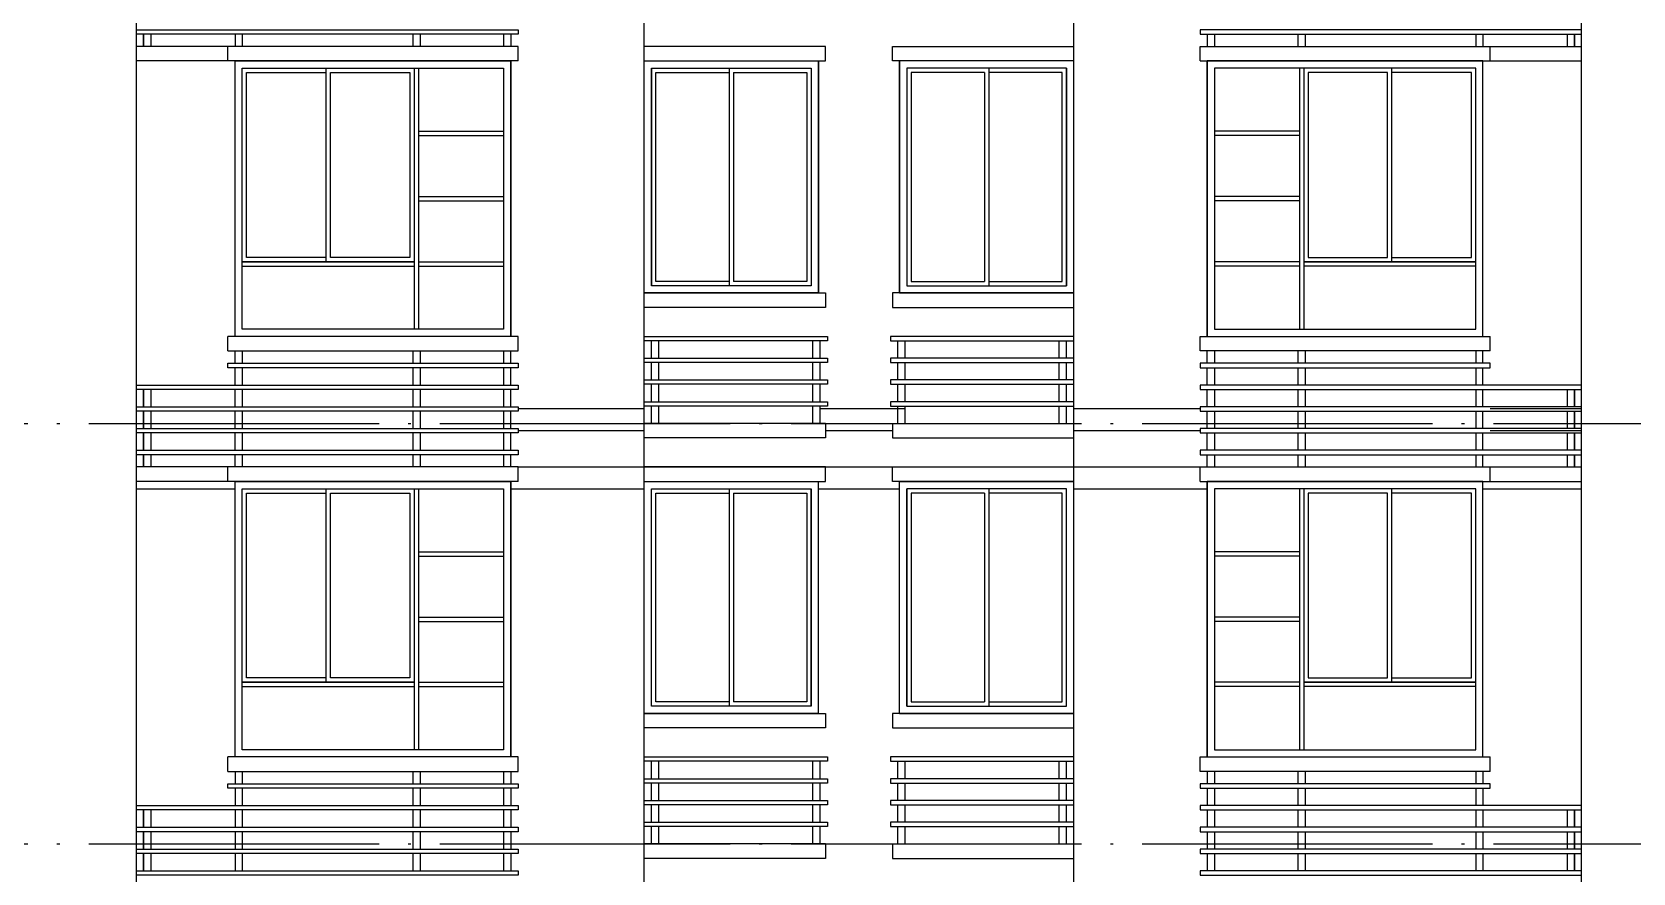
# Model space of a CAD drawing. Extents: x -726032 to 135930, y -151624 to 587044.
# Drawn here: x -499952 to -488919, y 309728 to 315528 of the extents above; entities that cross this region are included whole.
import ezdxf

# ---------------------------------------------------------------- set-up
doc = ezdxf.new("R2010")
doc.units = 0
doc.header["$LTSCALE"] = 1000
doc.header["$MEASUREMENT"] = 0
doc.linetypes.add('DOTE', pattern=[2.42, 2, -0.2, 0.02, -0.2])
doc.layers.get('0').update_dxf_attribs({"linetype": 'CONTINUOUS'})
for name, color, linetype in [('DOTE', 8, 'DOTE'), ('WINDOW', 155, 'CONTINUOUS'), ('栏杆', 126, 'CONTINUOUS'), ('装饰线', 252, 'CONTINUOUS')]:
    doc.layers.add(name, color=color, linetype=linetype)

msp = doc.modelspace()

# ---------------------------------------------------------------- linework, layer by layer
for p, q in [((-499232.9, 305078.3), (-499232.9, 334728.3)), ((-489272.9, 305078.3), (-489272.9, 334728.3)), ((-495732.9, 294978.3), (-495732.9, 328328.3)), ((-492772.9, 294978.3), (-492772.9, 328328.3)), ((-496602.9, 315428.3), (-499232.9, 315428.3)), ((-496602.9, 315328.3), (-499232.9, 315328.3)), ((-498602.9, 315328.3), (-498602.9, 315428.3)), ((-496602.9, 315328.3), (-496602.9, 315428.3)), ((-491902.9, 315428.3), (-489272.9, 315428.3)), ((-491902.9, 315328.3), (-491902.9, 315428.3)), ((-491902.9, 315328.3), (-489272.9, 315328.3)), ((-489902.9, 315328.3), (-489902.9, 315428.3)), ((-498602.9, 313328.3), (-498602.9, 313428.3)), ((-496602.9, 313428.3), (-498602.9, 313428.3)), ((-496602.9, 313328.3), (-496602.9, 313428.3)), ((-491902.9, 313428.3), (-489902.9, 313428.3)), ((-491902.9, 313328.3), (-491902.9, 313428.3)), ((-489902.9, 313328.3), (-489902.9, 313428.3)), ((-498602.9, 313328.3), (-496602.9, 313328.3)), ((-489902.9, 313328.3), (-491902.9, 313328.3)), ((-494482.9, 312828.3), (-495732.9, 312828.3)), ((-494482.9, 312828.3), (-494482.9, 312728.3)), ((-494022.9, 312828.3), (-494022.9, 312728.3)), ((-494022.9, 312828.3), (-492772.9, 312828.3)), ((-494482.9, 312728.3), (-495732.9, 312728.3)), ((-494022.9, 312728.3), (-492772.9, 312728.3)), ((-496602.9, 312528.3), (-499232.9, 312528.3)), ((-498602.9, 312428.3), (-498602.9, 312528.3)), ((-496602.9, 312428.3), (-496602.9, 312528.3)), ((-491902.9, 312528.3), (-489272.9, 312528.3)), ((-491902.9, 312428.3), (-491902.9, 312528.3)), ((-489902.9, 312428.3), (-489902.9, 312528.3)), ((-496602.9, 312428.3), (-499232.9, 312428.3)), ((-495732.9, 312428.3), (-494532.9, 312428.3)), ((-493972.9, 312428.3), (-492772.9, 312428.3)), ((-491902.9, 312428.3), (-489272.9, 312428.3)), ((-494532.9, 310828.3), (-495732.9, 310828.3)), ((-493972.9, 310828.3), (-492772.9, 310828.3)), ((-498602.9, 310428.3), (-498602.9, 310528.3)), ((-496602.9, 310528.3), (-498602.9, 310528.3)), ((-496602.9, 310428.3), (-496602.9, 310528.3)), ((-491902.9, 310528.3), (-489902.9, 310528.3)), ((-491902.9, 310428.3), (-491902.9, 310528.3)), ((-489902.9, 310428.3), (-489902.9, 310528.3)), ((-498602.9, 310428.3), (-496602.9, 310428.3)), ((-489902.9, 310428.3), (-491902.9, 310428.3)), ((-494482.9, 309928.3), (-495732.9, 309928.3)), ((-494482.9, 309928.3), (-494482.9, 309828.3)), ((-494022.9, 309928.3), (-494022.9, 309828.3)), ((-494022.9, 309928.3), (-492772.9, 309928.3)), ((-494482.9, 309828.3), (-495732.9, 309828.3)), ((-494022.9, 309828.3), (-492772.9, 309828.3))]:
    msp.add_line(p, q)
at = {"color": 146}
for p, q in [((-498552.9, 312943), (-498552.9, 313063)), ((-498502.9, 313063), (-498502.9, 312943)), ((-497327.9, 313063), (-497327.9, 312943)), ((-497277.9, 313063), (-497277.9, 312943)), ((-496702.9, 313063), (-496702.9, 312943)), ((-496652.9, 312943), (-496652.9, 313063)), ((-491852.9, 312943), (-491852.9, 313063)), ((-491802.9, 313063), (-491802.9, 312943)), ((-491227.9, 313063), (-491227.9, 312943)), ((-491177.9, 313063), (-491177.9, 312943)), ((-490002.9, 313063), (-490002.9, 312943)), ((-489952.9, 312943), (-489952.9, 313063))]:
    msp.add_line(p, q, dxfattribs=at)
for points in [[(-495732.9, 315328.3), (-494482.9, 315328.3), (-494482.9, 315428.3), (-495732.9, 315428.3)], [(-492772.9, 315328.3), (-494022.9, 315328.3), (-494022.9, 315428.3), (-492772.9, 315428.3)], [(-495732.9, 313728.3), (-494482.9, 313728.3), (-494482.9, 313628.3), (-495732.9, 313628.3)], [(-492772.9, 313728.3), (-494022.9, 313728.3), (-494022.9, 313628.3), (-492772.9, 313628.3)], [(-495732.9, 312428.3), (-494482.9, 312428.3), (-494482.9, 312528.3), (-495732.9, 312528.3)], [(-492772.9, 312428.3), (-494022.9, 312428.3), (-494022.9, 312528.3), (-492772.9, 312528.3)], [(-495732.9, 310828.3), (-494482.9, 310828.3), (-494482.9, 310728.3), (-495732.9, 310728.3)], [(-492772.9, 310828.3), (-494022.9, 310828.3), (-494022.9, 310728.3), (-492772.9, 310728.3)]]:
    msp.add_lwpolyline(points)
at = {"layer": 'DOTE'}
for p, q in [((-516500.5, 312828.3), (-454540.3, 312828.3)), ((-516500.5, 309928.3), (-454540.3, 309928.3))]:
    msp.add_line(p, q, dxfattribs=at)
at = {"layer": 'WINDOW'}
for p, q in [((-498552.9, 313428.3), (-498552.9, 315328.3)), ((-496652.9, 313428.3), (-496652.9, 315328.3)), ((-495732.9, 315328.3), (-494532.9, 315328.3)), ((-494532.9, 313728.3), (-494532.9, 315328.3)), ((-492772.9, 315328.3), (-493972.9, 315328.3)), ((-493972.9, 313728.3), (-493972.9, 315328.3)), ((-491852.9, 313428.3), (-491852.9, 315328.3)), ((-489952.9, 313428.3), (-489952.9, 315328.3)), ((-497925.4, 313943.3), (-497925.4, 315278.3)), ((-497895.4, 313973.3), (-497895.4, 315248.3)), ((-497317.9, 315278.3), (-497317.9, 313478.3)), ((-497287.9, 315278.3), (-497287.9, 313478.3)), ((-495682.9, 315278.3), (-495682.9, 313778.3)), ((-495682.9, 315278.3), (-494582.9, 315278.3)), ((-495147.9, 315278.3), (-495147.9, 313778.3)), ((-495117.9, 315248.3), (-495117.9, 313808.3)), ((-494582.9, 315278.3), (-494582.9, 313778.3)), ((-492822.9, 315278.3), (-493922.9, 315278.3)), ((-493922.9, 315278.3), (-493922.9, 313778.3)), ((-493387.9, 315248.3), (-493387.9, 313808.3)), ((-493357.9, 315278.3), (-493357.9, 313778.3)), ((-492822.9, 315278.3), (-492822.9, 313778.3)), ((-491217.9, 315278.3), (-491217.9, 313478.3)), ((-491187.9, 315278.3), (-491187.9, 313478.3)), ((-490610.4, 313973.3), (-490610.4, 315248.3)), ((-490580.4, 313943.3), (-490580.4, 315278.3)), ((-497287.9, 314843.3), (-496702.9, 314843.3)), ((-497287.9, 314813.3), (-496702.9, 314813.3)), ((-491217.9, 314843.3), (-491802.9, 314843.3)), ((-491217.9, 314813.3), (-491802.9, 314813.3)), ((-497287.9, 314393.3), (-496702.9, 314393.3)), ((-497287.9, 314363.3), (-496702.9, 314363.3)), ((-491217.9, 314393.3), (-491802.9, 314393.3)), ((-491217.9, 314363.3), (-491802.9, 314363.3)), ((-498502.9, 313943.3), (-497317.9, 313943.3)), ((-498502.9, 313913.3), (-497317.9, 313913.3)), ((-497287.9, 313943.3), (-496702.9, 313943.3)), ((-497287.9, 313913.3), (-496702.9, 313913.3)), ((-491217.9, 313943.3), (-491802.9, 313943.3)), ((-491217.9, 313913.3), (-491802.9, 313913.3)), ((-490002.9, 313943.3), (-491187.9, 313943.3)), ((-490002.9, 313913.3), (-491187.9, 313913.3)), ((-494532.9, 313728.3), (-495732.9, 313728.3)), ((-494582.9, 313778.3), (-495682.9, 313778.3)), ((-493972.9, 313728.3), (-492772.9, 313728.3)), ((-493922.9, 313778.3), (-492822.9, 313778.3)), ((-498552.9, 310528.3), (-498552.9, 312428.3)), ((-497925.4, 311043.3), (-497925.4, 312378.3)), ((-497895.4, 312348.3), (-497347.9, 312348.3)), ((-497895.4, 311073.3), (-497895.4, 312348.3)), ((-497347.9, 312348.3), (-497347.9, 311073.3)), ((-497317.9, 312378.3), (-497317.9, 310578.3)), ((-497287.9, 312378.3), (-497287.9, 310578.3)), ((-496652.9, 310528.3), (-496652.9, 312428.3)), ((-495147.9, 312378.3), (-495147.9, 310878.3)), ((-495117.9, 312348.3), (-495117.9, 310908.3)), ((-494582.9, 310878.3), (-494582.9, 312378.3)), ((-494532.9, 310828.3), (-494532.9, 312428.3)), ((-493972.9, 310828.3), (-493972.9, 312428.3)), ((-493922.9, 310878.3), (-493922.9, 312378.3)), ((-493387.9, 312348.3), (-493387.9, 310908.3)), ((-493357.9, 312378.3), (-493357.9, 310878.3)), ((-491852.9, 310528.3), (-491852.9, 312428.3)), ((-491217.9, 312378.3), (-491217.9, 310578.3)), ((-491187.9, 312378.3), (-491187.9, 310578.3)), ((-490610.4, 312348.3), (-491157.9, 312348.3)), ((-491157.9, 312348.3), (-491157.9, 311073.3)), ((-490610.4, 311073.3), (-490610.4, 312348.3)), ((-490580.4, 311043.3), (-490580.4, 312378.3)), ((-489952.9, 310528.3), (-489952.9, 312428.3)), ((-497287.9, 311943.3), (-496702.9, 311943.3)), ((-497287.9, 311913.3), (-496702.9, 311913.3)), ((-491217.9, 311943.3), (-491802.9, 311943.3)), ((-491217.9, 311913.3), (-491802.9, 311913.3)), ((-497287.9, 311493.3), (-496702.9, 311493.3)), ((-497287.9, 311463.3), (-496702.9, 311463.3)), ((-491217.9, 311493.3), (-491802.9, 311493.3)), ((-491217.9, 311463.3), (-491802.9, 311463.3)), ((-498502.9, 311043.3), (-497317.9, 311043.3)), ((-497347.9, 311073.3), (-497895.4, 311073.3)), ((-497287.9, 311043.3), (-496702.9, 311043.3)), ((-491217.9, 311043.3), (-491802.9, 311043.3)), ((-490002.9, 311043.3), (-491187.9, 311043.3)), ((-491157.9, 311073.3), (-490610.4, 311073.3)), ((-498502.9, 311013.3), (-497317.9, 311013.3)), ((-497287.9, 311013.3), (-496702.9, 311013.3)), ((-491217.9, 311013.3), (-491802.9, 311013.3)), ((-490002.9, 311013.3), (-491187.9, 311013.3))]:
    msp.add_line(p, q, dxfattribs=at)
for points in [[(-498552.9, 315328.3), (-496652.9, 315328.3), (-496652.9, 313428.3), (-498552.9, 313428.3)], [(-498552.9, 315328.3), (-496652.9, 315328.3), (-496652.9, 313428.3), (-498552.9, 313428.3)], [(-495732.9, 315328.3), (-494532.9, 315328.3), (-494532.9, 313728.3), (-495732.9, 313728.3)], [(-492772.9, 315328.3), (-493972.9, 315328.3), (-493972.9, 313728.3), (-492772.9, 313728.3)], [(-489952.9, 315328.3), (-491852.9, 315328.3), (-491852.9, 313428.3), (-489952.9, 313428.3)], [(-489952.9, 315328.3), (-491852.9, 315328.3), (-491852.9, 313428.3), (-489952.9, 313428.3)], [(-498502.9, 315278.3), (-496702.9, 315278.3), (-496702.9, 313478.3), (-498502.9, 313478.3)], [(-498502.9, 315278.3), (-497317.9, 315278.3), (-497317.9, 313943.3), (-498502.9, 313943.3)], [(-495682.9, 315278.3), (-494582.9, 315278.3), (-494582.9, 313778.3), (-495682.9, 313778.3)], [(-492822.9, 315278.3), (-493922.9, 315278.3), (-493922.9, 313778.3), (-492822.9, 313778.3)], [(-490002.9, 315278.3), (-491802.9, 315278.3), (-491802.9, 313478.3), (-490002.9, 313478.3)], [(-490002.9, 315278.3), (-491187.9, 315278.3), (-491187.9, 313943.3), (-490002.9, 313943.3)], [(-498552.9, 312428.3), (-496652.9, 312428.3), (-496652.9, 310528.3), (-498552.9, 310528.3)], [(-498552.9, 312428.3), (-496652.9, 312428.3), (-496652.9, 310528.3), (-498552.9, 310528.3)], [(-498502.9, 312378.3), (-496702.9, 312378.3), (-496702.9, 310578.3), (-498502.9, 310578.3)], [(-498502.9, 312378.3), (-497317.9, 312378.3), (-497317.9, 311043.3), (-498502.9, 311043.3)], [(-495682.9, 312378.3), (-494582.9, 312378.3), (-494582.9, 310878.3), (-495682.9, 310878.3)], [(-492822.9, 312378.3), (-493922.9, 312378.3), (-493922.9, 310878.3), (-492822.9, 310878.3)], [(-489952.9, 312428.3), (-491852.9, 312428.3), (-491852.9, 310528.3), (-489952.9, 310528.3)], [(-489952.9, 312428.3), (-491852.9, 312428.3), (-491852.9, 310528.3), (-489952.9, 310528.3)], [(-490002.9, 312378.3), (-491802.9, 312378.3), (-491802.9, 310578.3), (-490002.9, 310578.3)], [(-490002.9, 312378.3), (-491187.9, 312378.3), (-491187.9, 311043.3), (-490002.9, 311043.3)]]:
    msp.add_lwpolyline(points, close=True, dxfattribs=at)
for points in [[(-497925.4, 313973.3), (-498472.9, 313973.3), (-498472.9, 315248.3), (-497925.4, 315248.3)], [(-497895.4, 315248.3), (-497347.9, 315248.3), (-497347.9, 313973.3), (-497895.4, 313973.3)], [(-495147.9, 313808.3), (-495652.9, 313808.3), (-495652.9, 315248.3), (-495147.9, 315248.3)], [(-495117.9, 315248.3), (-494612.9, 315248.3), (-494612.9, 313808.3), (-495117.9, 313808.3)], [(-493387.9, 315248.3), (-493892.9, 315248.3), (-493892.9, 313808.3), (-493387.9, 313808.3)], [(-493357.9, 313808.3), (-492852.9, 313808.3), (-492852.9, 315248.3), (-493357.9, 315248.3)], [(-490610.4, 315248.3), (-491157.9, 315248.3), (-491157.9, 313973.3), (-490610.4, 313973.3)], [(-490580.4, 313973.3), (-490032.9, 313973.3), (-490032.9, 315248.3), (-490580.4, 315248.3)], [(-497925.4, 311073.3), (-498472.9, 311073.3), (-498472.9, 312348.3), (-497925.4, 312348.3)], [(-494532.9, 310828.3), (-495732.9, 310828.3), (-495732.9, 312428.3), (-494532.9, 312428.3)], [(-495147.9, 310908.3), (-495652.9, 310908.3), (-495652.9, 312348.3), (-495147.9, 312348.3)], [(-495117.9, 312348.3), (-494612.9, 312348.3), (-494612.9, 310908.3), (-495117.9, 310908.3)], [(-493972.9, 310828.3), (-492772.9, 310828.3), (-492772.9, 312428.3), (-493972.9, 312428.3)], [(-493387.9, 312348.3), (-493892.9, 312348.3), (-493892.9, 310908.3), (-493387.9, 310908.3)], [(-493357.9, 310908.3), (-492852.9, 310908.3), (-492852.9, 312348.3), (-493357.9, 312348.3)], [(-490580.4, 311073.3), (-490032.9, 311073.3), (-490032.9, 312348.3), (-490580.4, 312348.3)]]:
    msp.add_lwpolyline(points, dxfattribs=at)
at = {"layer": '栏杆'}
for p, q in [((-499182.9, 315513), (-499182.9, 315428.3)), ((-499182.9, 315428.3), (-499182.9, 315513)), ((-499132.9, 315513), (-499132.9, 315428.3)), ((-498552.9, 315513), (-498552.9, 315428.3)), ((-498502.9, 315513), (-498502.9, 315428.3)), ((-497327.9, 315513), (-497327.9, 315428.3)), ((-497277.9, 315513), (-497277.9, 315428.3)), ((-496702.9, 315513), (-496702.9, 315428.3)), ((-496652.9, 315513), (-496652.9, 315428.3)), ((-491852.9, 315513), (-491852.9, 315428.3)), ((-491802.9, 315513), (-491802.9, 315428.3)), ((-491227.9, 315513), (-491227.9, 315428.3)), ((-491177.9, 315513), (-491177.9, 315428.3)), ((-490002.9, 315513), (-490002.9, 315428.3)), ((-489952.9, 315513), (-489952.9, 315428.3)), ((-489372.9, 315513), (-489372.9, 315428.3)), ((-489322.9, 315513), (-489322.9, 315428.3)), ((-489322.9, 315428.3), (-489322.9, 315513)), ((-495682.9, 313278.3), (-495682.9, 313398.3)), ((-495632.9, 313278.3), (-495632.9, 313398.3)), ((-494570.1, 313278.3), (-494570.1, 313398.3)), ((-494520.1, 313278.3), (-494520.1, 313398.3)), ((-493985.7, 313278.3), (-493985.7, 313398.3)), ((-493935.7, 313278.3), (-493935.7, 313398.3)), ((-492872.9, 313278.3), (-492872.9, 313398.3)), ((-492822.9, 313278.3), (-492822.9, 313398.3)), ((-498552.9, 313243.6), (-498552.9, 313328.3)), ((-498502.9, 313328.3), (-498502.9, 313243.6)), ((-497327.9, 313328.3), (-497327.9, 313243.6)), ((-497277.9, 313328.3), (-497277.9, 313243.6)), ((-496702.9, 313328.3), (-496702.9, 313243.6)), ((-496652.9, 313243.6), (-496652.9, 313328.3)), ((-495682.9, 313128.3), (-495682.9, 313248.3)), ((-495632.9, 313128.3), (-495632.9, 313248.3)), ((-494570.1, 313128.3), (-494570.1, 313248.3)), ((-494520.1, 313128.3), (-494520.1, 313248.3)), ((-493985.7, 313128.3), (-493985.7, 313248.3)), ((-493935.7, 313128.3), (-493935.7, 313248.3)), ((-492872.9, 313128.3), (-492872.9, 313248.3)), ((-492822.9, 313128.3), (-492822.9, 313248.3)), ((-491852.9, 313243.6), (-491852.9, 313328.3)), ((-491802.9, 313328.3), (-491802.9, 313243.6)), ((-491227.9, 313328.3), (-491227.9, 313243.6)), ((-491177.9, 313328.3), (-491177.9, 313243.6)), ((-490002.9, 313328.3), (-490002.9, 313243.6)), ((-489952.9, 313243.6), (-489952.9, 313328.3)), ((-498552.9, 313093), (-498552.9, 313213)), ((-498502.9, 313213), (-498502.9, 313093)), ((-497327.9, 313213), (-497327.9, 313093)), ((-497277.9, 313213), (-497277.9, 313093)), ((-496702.9, 313213), (-496702.9, 313093)), ((-496652.9, 313093), (-496652.9, 313213)), ((-491852.9, 313093), (-491852.9, 313213)), ((-491802.9, 313213), (-491802.9, 313093)), ((-491227.9, 313213), (-491227.9, 313093)), ((-491177.9, 313213), (-491177.9, 313093)), ((-490002.9, 313213), (-490002.9, 313093)), ((-489952.9, 313093), (-489952.9, 313213)), ((-499182.9, 313063), (-499182.9, 312943)), ((-499182.9, 312943), (-499182.9, 313063)), ((-499132.9, 313063), (-499132.9, 312943)), ((-495682.9, 312978.3), (-495682.9, 313098.3)), ((-495632.9, 312978.3), (-495632.9, 313098.3)), ((-494570.1, 312978.3), (-494570.1, 313098.3)), ((-494520.1, 312978.3), (-494520.1, 313098.3)), ((-493985.7, 312978.3), (-493985.7, 313098.3)), ((-493935.7, 312978.3), (-493935.7, 313098.3)), ((-492872.9, 312978.3), (-492872.9, 313098.3)), ((-492822.9, 312978.3), (-492822.9, 313098.3)), ((-489372.9, 313063), (-489372.9, 312943)), ((-489322.9, 313063), (-489322.9, 312943)), ((-489322.9, 312943), (-489322.9, 313063)), ((-499182.9, 312913), (-499182.9, 312793)), ((-499182.9, 312793), (-499182.9, 312913)), ((-499132.9, 312913), (-499132.9, 312793)), ((-498552.9, 312793), (-498552.9, 312913)), ((-498502.9, 312913), (-498502.9, 312793)), ((-497327.9, 312913), (-497327.9, 312793)), ((-497277.9, 312913), (-497277.9, 312793)), ((-496702.9, 312913), (-496702.9, 312793)), ((-496652.9, 312793), (-496652.9, 312913)), ((-495682.9, 312828.3), (-495682.9, 312948.3)), ((-495632.9, 312828.3), (-495632.9, 312948.3)), ((-494570.1, 312828.3), (-494570.1, 312948.3)), ((-494520.1, 312828.3), (-494520.1, 312948.3)), ((-493985.7, 312828.3), (-493985.7, 312948.3)), ((-493935.7, 312828.3), (-493935.7, 312948.3)), ((-492872.9, 312828.3), (-492872.9, 312948.3)), ((-492822.9, 312828.3), (-492822.9, 312948.3)), ((-491852.9, 312793), (-491852.9, 312913)), ((-491802.9, 312913), (-491802.9, 312793)), ((-491227.9, 312913), (-491227.9, 312793)), ((-491177.9, 312913), (-491177.9, 312793)), ((-490002.9, 312913), (-490002.9, 312793)), ((-489952.9, 312793), (-489952.9, 312913)), ((-489372.9, 312913), (-489372.9, 312793)), ((-489322.9, 312913), (-489322.9, 312793)), ((-489322.9, 312793), (-489322.9, 312913)), ((-499182.9, 312763), (-499182.9, 312643)), ((-499182.9, 312643), (-499182.9, 312763)), ((-499132.9, 312763), (-499132.9, 312643)), ((-498552.9, 312643), (-498552.9, 312763)), ((-498502.9, 312763), (-498502.9, 312643)), ((-497327.9, 312763), (-497327.9, 312643)), ((-497277.9, 312763), (-497277.9, 312643)), ((-496702.9, 312763), (-496702.9, 312643)), ((-496652.9, 312643), (-496652.9, 312763)), ((-491852.9, 312643), (-491852.9, 312763)), ((-491802.9, 312763), (-491802.9, 312643)), ((-491227.9, 312763), (-491227.9, 312643)), ((-491177.9, 312763), (-491177.9, 312643)), ((-490002.9, 312763), (-490002.9, 312643)), ((-489952.9, 312643), (-489952.9, 312763)), ((-489372.9, 312763), (-489372.9, 312643)), ((-489322.9, 312763), (-489322.9, 312643)), ((-489322.9, 312643), (-489322.9, 312763)), ((-499182.9, 312613), (-499182.9, 312528.3)), ((-499182.9, 312528.3), (-499182.9, 312613)), ((-499132.9, 312613), (-499132.9, 312528.3)), ((-498552.9, 312528.3), (-498552.9, 312613)), ((-498502.9, 312613), (-498502.9, 312528.3)), ((-497327.9, 312613), (-497327.9, 312528.3)), ((-497277.9, 312613), (-497277.9, 312528.3)), ((-496702.9, 312613), (-496702.9, 312528.3)), ((-496652.9, 312528.3), (-496652.9, 312613)), ((-491852.9, 312528.3), (-491852.9, 312613)), ((-491802.9, 312613), (-491802.9, 312528.3)), ((-491227.9, 312613), (-491227.9, 312528.3)), ((-491177.9, 312613), (-491177.9, 312528.3)), ((-490002.9, 312613), (-490002.9, 312528.3)), ((-489952.9, 312528.3), (-489952.9, 312613)), ((-489372.9, 312613), (-489372.9, 312528.3)), ((-489322.9, 312613), (-489322.9, 312528.3)), ((-489322.9, 312528.3), (-489322.9, 312613)), ((-495682.9, 310378.3), (-495682.9, 310498.3)), ((-495632.9, 310378.3), (-495632.9, 310498.3)), ((-494570.1, 310378.3), (-494570.1, 310498.3)), ((-494520.1, 310378.3), (-494520.1, 310498.3)), ((-493985.7, 310378.3), (-493985.7, 310498.3)), ((-493935.7, 310378.3), (-493935.7, 310498.3)), ((-492872.9, 310378.3), (-492872.9, 310498.3)), ((-492822.9, 310378.3), (-492822.9, 310498.3)), ((-498552.9, 310428.3), (-498552.9, 310343.6)), ((-498502.9, 310428.3), (-498502.9, 310343.6)), ((-497327.9, 310428.3), (-497327.9, 310343.6)), ((-497277.9, 310428.3), (-497277.9, 310343.6)), ((-496702.9, 310428.3), (-496702.9, 310343.6)), ((-496652.9, 310428.3), (-496652.9, 310343.6)), ((-491852.9, 310428.3), (-491852.9, 310343.6)), ((-491802.9, 310428.3), (-491802.9, 310343.6)), ((-491227.9, 310428.3), (-491227.9, 310343.6)), ((-491177.9, 310428.3), (-491177.9, 310343.6)), ((-490002.9, 310428.3), (-490002.9, 310343.6)), ((-489952.9, 310428.3), (-489952.9, 310343.6)), ((-498552.9, 310313), (-498552.9, 310193)), ((-498502.9, 310313), (-498502.9, 310193)), ((-497327.9, 310313), (-497327.9, 310193)), ((-497277.9, 310313), (-497277.9, 310193)), ((-496702.9, 310313), (-496702.9, 310193)), ((-496652.9, 310313), (-496652.9, 310193)), ((-495682.9, 310228.3), (-495682.9, 310348.3)), ((-495632.9, 310228.3), (-495632.9, 310348.3)), ((-494570.1, 310228.3), (-494570.1, 310348.3)), ((-494520.1, 310228.3), (-494520.1, 310348.3)), ((-493985.7, 310228.3), (-493985.7, 310348.3)), ((-493935.7, 310228.3), (-493935.7, 310348.3)), ((-492872.9, 310228.3), (-492872.9, 310348.3)), ((-492822.9, 310228.3), (-492822.9, 310348.3)), ((-491852.9, 310313), (-491852.9, 310193)), ((-491802.9, 310313), (-491802.9, 310193)), ((-491227.9, 310313), (-491227.9, 310193)), ((-491177.9, 310313), (-491177.9, 310193)), ((-490002.9, 310313), (-490002.9, 310193)), ((-489952.9, 310313), (-489952.9, 310193)), ((-499182.9, 310163), (-499182.9, 310043)), ((-499182.9, 310043), (-499182.9, 310163)), ((-499132.9, 310163), (-499132.9, 310043)), ((-498552.9, 310163), (-498552.9, 310043)), ((-498502.9, 310163), (-498502.9, 310043)), ((-497327.9, 310163), (-497327.9, 310043)), ((-497277.9, 310163), (-497277.9, 310043)), ((-496702.9, 310163), (-496702.9, 310043)), ((-496652.9, 310163), (-496652.9, 310043)), ((-495682.9, 310078.3), (-495682.9, 310198.3)), ((-495632.9, 310078.3), (-495632.9, 310198.3)), ((-494570.1, 310078.3), (-494570.1, 310198.3)), ((-494520.1, 310078.3), (-494520.1, 310198.3)), ((-493985.7, 310078.3), (-493985.7, 310198.3)), ((-493935.7, 310078.3), (-493935.7, 310198.3)), ((-492872.9, 310078.3), (-492872.9, 310198.3)), ((-492822.9, 310078.3), (-492822.9, 310198.3)), ((-491852.9, 310163), (-491852.9, 310043)), ((-491802.9, 310163), (-491802.9, 310043)), ((-491227.9, 310163), (-491227.9, 310043)), ((-491177.9, 310163), (-491177.9, 310043)), ((-490002.9, 310163), (-490002.9, 310043)), ((-489952.9, 310163), (-489952.9, 310043)), ((-489372.9, 310163), (-489372.9, 310043)), ((-489322.9, 310163), (-489322.9, 310043)), ((-489322.9, 310043), (-489322.9, 310163)), ((-495682.9, 309928.3), (-495682.9, 310048.3)), ((-495632.9, 309928.3), (-495632.9, 310048.3)), ((-494570.1, 309928.3), (-494570.1, 310048.3)), ((-494520.1, 309928.3), (-494520.1, 310048.3)), ((-493985.7, 309928.3), (-493985.7, 310048.3)), ((-493935.7, 309928.3), (-493935.7, 310048.3)), ((-492872.9, 309928.3), (-492872.9, 310048.3)), ((-492822.9, 309928.3), (-492822.9, 310048.3)), ((-499182.9, 310013), (-499182.9, 309893)), ((-499182.9, 309893), (-499182.9, 310013)), ((-499132.9, 310013), (-499132.9, 309893)), ((-498552.9, 310013), (-498552.9, 309893)), ((-498502.9, 310013), (-498502.9, 309893)), ((-497327.9, 310013), (-497327.9, 309893)), ((-497277.9, 310013), (-497277.9, 309893)), ((-496702.9, 310013), (-496702.9, 309893)), ((-496652.9, 310013), (-496652.9, 309893)), ((-491852.9, 310013), (-491852.9, 309893)), ((-491802.9, 310013), (-491802.9, 309893)), ((-491227.9, 310013), (-491227.9, 309893)), ((-491177.9, 310013), (-491177.9, 309893)), ((-490002.9, 310013), (-490002.9, 309893)), ((-489952.9, 310013), (-489952.9, 309893)), ((-489372.9, 310013), (-489372.9, 309893)), ((-489322.9, 310013), (-489322.9, 309893)), ((-489322.9, 309893), (-489322.9, 310013)), ((-499182.9, 309863), (-499182.9, 309743)), ((-499182.9, 309743), (-499182.9, 309863)), ((-499132.9, 309863), (-499132.9, 309743)), ((-498552.9, 309863), (-498552.9, 309743)), ((-498502.9, 309863), (-498502.9, 309743)), ((-497327.9, 309863), (-497327.9, 309743)), ((-497277.9, 309863), (-497277.9, 309743)), ((-496702.9, 309863), (-496702.9, 309743)), ((-496652.9, 309863), (-496652.9, 309743)), ((-491852.9, 309863), (-491852.9, 309743)), ((-491802.9, 309863), (-491802.9, 309743)), ((-491227.9, 309863), (-491227.9, 309743)), ((-491177.9, 309863), (-491177.9, 309743)), ((-490002.9, 309863), (-490002.9, 309743)), ((-489952.9, 309863), (-489952.9, 309743)), ((-489372.9, 309863), (-489372.9, 309743)), ((-489322.9, 309863), (-489322.9, 309743)), ((-489322.9, 309743), (-489322.9, 309863))]:
    msp.add_line(p, q, dxfattribs=at)
for points in [[(-499232.9, 315543), (-496602.9, 315543), (-496602.9, 315513), (-499232.9, 315513)], [(-489272.9, 315543), (-491902.9, 315543), (-491902.9, 315513), (-489272.9, 315513)], [(-498602.9, 313243), (-496602.9, 313243), (-496602.9, 313213), (-498602.9, 313213)], [(-489902.9, 313243), (-491902.9, 313243), (-491902.9, 313213), (-489902.9, 313213)], [(-499232.9, 313093), (-496602.9, 313093), (-496602.9, 313063), (-499232.9, 313063)], [(-489272.9, 313093), (-491902.9, 313093), (-491902.9, 313063), (-489272.9, 313063)], [(-499232.9, 312943), (-496602.9, 312943), (-496602.9, 312913), (-499232.9, 312913)], [(-489272.9, 312943), (-491902.9, 312943), (-491902.9, 312913), (-489272.9, 312913)], [(-499232.9, 312793), (-496602.9, 312793), (-496602.9, 312763), (-499232.9, 312763)], [(-489272.9, 312793), (-491902.9, 312793), (-491902.9, 312763), (-489272.9, 312763)], [(-499232.9, 312643), (-496602.9, 312643), (-496602.9, 312613), (-499232.9, 312613)], [(-489272.9, 312643), (-491902.9, 312643), (-491902.9, 312613), (-489272.9, 312613)], [(-498602.9, 310343), (-496602.9, 310343), (-496602.9, 310313), (-498602.9, 310313)], [(-489902.9, 310343), (-491902.9, 310343), (-491902.9, 310313), (-489902.9, 310313)], [(-499232.9, 310193), (-496602.9, 310193), (-496602.9, 310163), (-499232.9, 310163)], [(-489272.9, 310193), (-491902.9, 310193), (-491902.9, 310163), (-489272.9, 310163)], [(-499232.9, 310043), (-496602.9, 310043), (-496602.9, 310013), (-499232.9, 310013)], [(-489272.9, 310043), (-491902.9, 310043), (-491902.9, 310013), (-489272.9, 310013)], [(-499232.9, 309893), (-496602.9, 309893), (-496602.9, 309863), (-499232.9, 309863)], [(-489272.9, 309893), (-491902.9, 309893), (-491902.9, 309863), (-489272.9, 309863)], [(-499232.9, 309743), (-496602.9, 309743), (-496602.9, 309713), (-499232.9, 309713)], [(-489272.9, 309743), (-491902.9, 309743), (-491902.9, 309713), (-489272.9, 309713)]]:
    msp.add_lwpolyline(points, close=True, dxfattribs=at)
for points in [[(-495732.9, 313428.3), (-494470.1, 313428.3), (-494470.1, 313398.3), (-495732.9, 313398.3)], [(-492772.9, 313428.3), (-494035.7, 313428.3), (-494035.7, 313398.3), (-492772.9, 313398.3)], [(-495732.9, 313278.3), (-494470.1, 313278.3), (-494470.1, 313248.3), (-495732.9, 313248.3)], [(-492772.9, 313278.3), (-494035.7, 313278.3), (-494035.7, 313248.3), (-492772.9, 313248.3)], [(-495732.9, 313128.3), (-494470.1, 313128.3), (-494470.1, 313098.3), (-495732.9, 313098.3)], [(-492772.9, 313128.3), (-494035.7, 313128.3), (-494035.7, 313098.3), (-492772.9, 313098.3)], [(-495732.9, 312978.3), (-494470.1, 312978.3), (-494470.1, 312948.3), (-495732.9, 312948.3)], [(-492772.9, 312978.3), (-494035.7, 312978.3), (-494035.7, 312948.3), (-492772.9, 312948.3)], [(-495732.9, 310528.3), (-494470.1, 310528.3), (-494470.1, 310498.3), (-495732.9, 310498.3)], [(-492772.9, 310528.3), (-494035.7, 310528.3), (-494035.7, 310498.3), (-492772.9, 310498.3)], [(-495732.9, 310378.3), (-494470.1, 310378.3), (-494470.1, 310348.3), (-495732.9, 310348.3)], [(-492772.9, 310378.3), (-494035.7, 310378.3), (-494035.7, 310348.3), (-492772.9, 310348.3)], [(-495732.9, 310228.3), (-494470.1, 310228.3), (-494470.1, 310198.3), (-495732.9, 310198.3)], [(-492772.9, 310228.3), (-494035.7, 310228.3), (-494035.7, 310198.3), (-492772.9, 310198.3)], [(-495732.9, 310078.3), (-494470.1, 310078.3), (-494470.1, 310048.3), (-495732.9, 310048.3)], [(-492772.9, 310078.3), (-494035.7, 310078.3), (-494035.7, 310048.3), (-492772.9, 310048.3)]]:
    msp.add_lwpolyline(points, dxfattribs=at)
at = {"layer": '装饰线'}
for p, q in [((-495732.9, 312928.3), (-496602.9, 312928.3)), ((-493935.7, 312928.3), (-494520.1, 312928.3)), ((-491902.9, 312928.3), (-492772.9, 312928.3)), ((-489272.9, 312928.3), (-489902.9, 312928.3)), ((-495732.9, 312778.3), (-496602.9, 312778.3)), ((-494022.9, 312778.3), (-494482.9, 312778.3)), ((-491902.9, 312778.3), (-492772.9, 312778.3)), ((-489272.9, 312778.3), (-489902.9, 312778.3)), ((-496602.9, 312528.3), (-491902.9, 312528.3)), ((-489902.9, 312528.3), (-489272.9, 312528.3)), ((-499232.9, 312378.3), (-498552.9, 312378.3)), ((-496652.9, 312378.3), (-495732.9, 312378.3)), ((-494532.9, 312378.3), (-493972.9, 312378.3)), ((-492772.9, 312378.3), (-491852.9, 312378.3)), ((-489952.9, 312378.3), (-489272.9, 312378.3))]:
    msp.add_line(p, q, dxfattribs=at)

doc.saveas('drawing.dxf')
